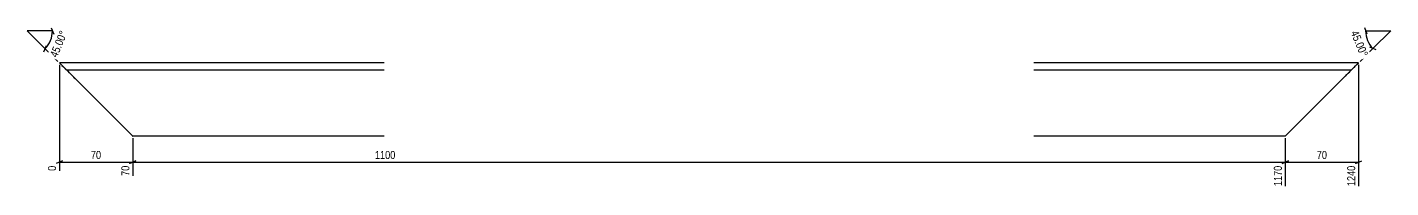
# Model space of a CAD drawing. Header units: millimetres. Extents: x 10 to 14038, y 4 to 182.
# Drawn here: x 5792 to 7094, y 4 to 158 of the extents above; entities that cross this region are included whole.
import ezdxf

# ---------------------------------------------------------------- set-up
doc = ezdxf.new("R2010")
doc.units = ezdxf.units.MM
doc.linetypes.add('DXK_LINE_DOT2', pattern=[3.9198, 1.9599, -1.9599])
doc.layers.add('MÅLSÆTNING', color=7, linetype='Continuous')
doc.layers.add('STÅL', color=7, linetype='Continuous')
doc.styles.add('Arial Narrow', font='ARIALN.TTF', dxfattribs={"height": 0.2})

msp = doc.modelspace()

# ---------------------------------------------------------------- linework, layer by layer
at = {"layer": 'MÅLSÆTNING', "color": 7, "linetype": 'Continuous'}
for p, q in [((5815.1, 157.5), (5817.5, 151.5)), ((7068.4, 157.6), (7070.8, 151.6)), ((5816.3, 154.5), (5792.3, 154.5)), ((5809.3, 137.5), (5792.3, 154.5)), ((7069.6, 154.6), (7093.6, 154.6)), ((7076.6, 137.6), (7093.6, 154.6)), ((5808, 134.5), (5810.5, 140.5)), ((5821.5, 125.3), (5809.3, 137.5)), ((7064.3, 125.3), (7076.6, 137.6)), ((7079.6, 136.4), (7073.6, 138.9)), ((5892.9, 51.9), (5892.9, 15.8)), ((5892.9, 51.9), (5892.9, 15.8)), ((6992.9, 51.9), (6992.9, 6)), ((5825.9, 30.1), (5819.9, 27.7)), ((5822.9, 28.9), (5892.9, 28.9)), ((5895.9, 30.1), (5889.9, 27.7)), ((5889.9, 27.7), (5895.9, 30.1)), ((5892.9, 28.9), (6992.9, 28.9)), ((6989.9, 27.7), (6995.9, 30.1)), ((7059.9, 27.7), (7065.9, 30.1))]:
    msp.add_line(p, q, dxfattribs=at)
for centre, start, end in [((5792.3, 154.5), 315, 360), ((7093.6, 154.6), 180, 225)]:
    msp.add_arc(centre, 24, start, end, dxfattribs=at)
at = {"layer": 'STÅL', "color": 2, "linetype": 'Continuous'}
for p, q in [((5892.9, 53.9), (5822.9, 123.9)), ((6132.9, 123.9), (5822.9, 123.9)), ((7062.9, 123.9), (6752.9, 123.9)), ((7062.9, 123.9), (6992.9, 53.9)), ((6132.9, 116.9), (5829.9, 116.9)), ((7055.9, 116.9), (6752.9, 116.9)), ((6132.9, 53.9), (5892.9, 53.9)), ((6992.9, 53.9), (6752.9, 53.9))]:
    msp.add_line(p, q, dxfattribs=at)
at = {"layer": 'STÅL', "color": 7, "linetype": 'DXK_LINE_DOT2'}
for p, q in [((5825.4, 121.4), (5838.9, 107.9)), ((7050.3, 111.3), (7062.9, 123.9)), ((5890.1, 56.7), (5892.9, 53.9))]:
    msp.add_line(p, q, dxfattribs=at)

# ---------------------------------------------------------------- next in the draw order: wipeouts: each hides what was drawn before it
at = {"color": 0}
for points in [[(5832.8, 153.6), (5822.5, 157.9), (5811.2, 130.7), (5821.5, 126.5)], [(7064.3, 126.6), (7074.7, 130.9), (7063.4, 158), (7053.1, 153.7)], [(5864.4, 30.4), (5864.4, 41.6), (5851.4, 41.6), (5851.4, 30.4)], [(6763.2, 30.4), (6763.2, 41.6), (6122.5, 41.6), (6122.5, 30.4)]]:
    msp.add_wipeout(points, dxfattribs=at).dxf.layer = 'MÅLSÆTNING'
at = {"color": 0, "linetype": 'Continuous'}
for points in [[(5891.3, 27.1), (5880.1, 27.1), (5880.1, 14.1), (5891.3, 14.1)], [(6991.3, 27.1), (6980.1, 27.1), (6980.1, 4.4), (6991.3, 4.4)]]:
    msp.add_wipeout(points, dxfattribs=at).dxf.layer = 'MÅLSÆTNING'

# ---------------------------------------------------------------- next in the draw order: linework, layer by layer
at = {"layer": 'MÅLSÆTNING', "color": 7, "linetype": 'Continuous'}
for p, q in [((5822.9, 121.9), (5822.9, 20.6)), ((7062.9, 121.9), (7062.9, 6)), ((6992.9, 51.9), (6992.9, 6)), ((6995.9, 30.1), (6989.9, 27.7)), ((6992.9, 28.9), (7062.9, 28.9))]:
    msp.add_line(p, q, dxfattribs=at)

# ---------------------------------------------------------------- next in the draw order: texts
at = {"layer": 'MÅLSÆTNING', "color": 3, "style": 'Arial Narrow'}
for rotation, p in [(67.5002, (5820.7, 128.5)), (-67.5002, (7055.2, 152.9))]:
    msp.add_text('45.00°', height=7.64, rotation=rotation, dxfattribs=at).set_placement(p)
for s, p in [('70', (5853, 32)), ('1100', (6124.1, 32))]:
    msp.add_text(s, height=7.64, dxfattribs=at).set_placement(p)
at = {"layer": 'MÅLSÆTNING', "color": 3, "linetype": 'Continuous', "style": 'Arial Narrow'}
for s, p in [('70', (5889.7, 15.8)), ('1170', (6989.7, 6))]:
    msp.add_text(s, height=7.64, rotation=90.0002, dxfattribs=at).set_placement(p)

# ---------------------------------------------------------------- next in the draw order: wipeouts: each hides what was drawn before it
at = {"color": 0}
msp.add_wipeout([(7034.4, 30.4), (7034.4, 41.6), (7021.4, 41.6), (7021.4, 30.4)], dxfattribs=at).dxf.layer = 'MÅLSÆTNING'
at = {"color": 0, "linetype": 'Continuous'}
for points in [[(5821.3, 27.1), (5810.1, 27.1), (5810.1, 19), (5821.3, 19)], [(7061.3, 27.1), (7050.1, 27.1), (7050.1, 4.4), (7061.3, 4.4)]]:
    msp.add_wipeout(points, dxfattribs=at).dxf.layer = 'MÅLSÆTNING'

# ---------------------------------------------------------------- next in the draw order: texts
at = {"layer": 'MÅLSÆTNING', "color": 3, "style": 'Arial Narrow'}
msp.add_text('70', height=7.64, dxfattribs=at).set_placement((7023, 32))
at = {"layer": 'MÅLSÆTNING', "color": 3, "linetype": 'Continuous', "style": 'Arial Narrow'}
for s, p in [('0', (5819.7, 20.6)), ('1240', (7059.7, 6))]:
    msp.add_text(s, height=7.64, rotation=90.0002, dxfattribs=at).set_placement(p)

doc.saveas('drawing.dxf')
